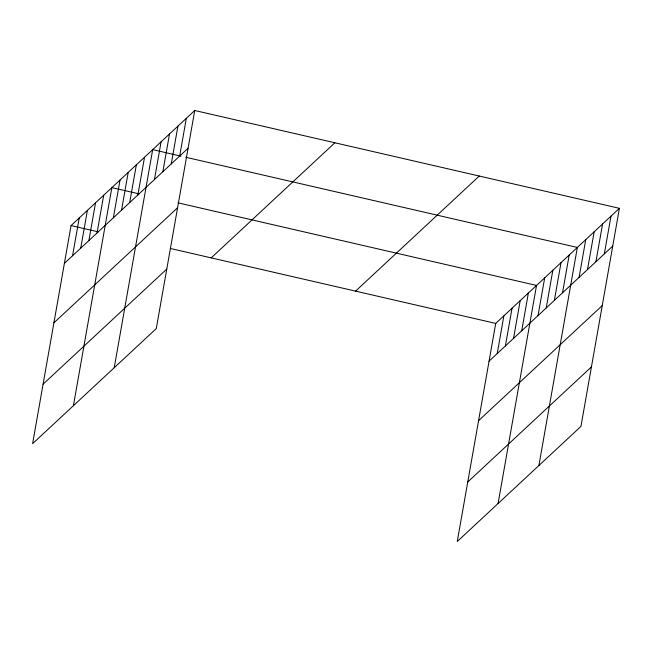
<?xml version="1.0" encoding="UTF-8"?>
<svg xmlns="http://www.w3.org/2000/svg" width="652" height="652" viewBox="0 0 652 652"><rect width="100%" height="100%" fill="white"/><g stroke="black" fill="none" stroke-linecap="round" stroke-linejoin="round"><path stroke-width="0.98" d="M194.736 110.498L71.052 225.592L32.6 443.678L156.284 328.584L194.736 110.498L619.4 208.322L580.948 426.408L457.264 541.502L495.716 323.416L619.4 208.322M72.559 255.747L79.218 217.996M80.726 248.151L87.384 210.4M88.884 240.555L95.542 202.805M97.05 232.96L103.709 195.209M73.415 405.699L111.867 187.613L139.12 193.888M113.375 217.768L120.033 180.017M121.541 210.172L128.2 172.421M129.699 202.576L136.358 164.826M137.865 194.981L144.524 157.23M114.23 367.72L152.69 149.626L180.906 156.13M154.442 179.561L161.093 141.802M162.853 171.729L169.504 133.978M171.264 163.905L177.915 126.154M179.675 156.081L186.325 118.322M497.223 353.571L503.882 315.821M505.381 345.976L512.04 308.217M513.548 338.38L520.206 300.621M521.714 330.784L528.373 293.025M498.079 503.523L536.531 285.429L178.045 202.853M538.039 315.592L544.697 277.833M546.205 307.997L552.855 270.238M554.363 300.401L561.022 262.642M562.529 292.805L569.188 255.046M538.894 465.536L577.346 247.45L185.771 157.254M579.098 277.377L585.757 239.626M587.509 269.553L594.168 231.794M595.92 261.729L602.578 223.97M604.331 253.897L610.989 216.146M64.401 263.343L188.078 148.249M53.904 322.854L177.588 207.76M43.097 384.175L166.773 269.08M211.191 257.874L334.875 142.78M355.576 291.134L479.261 176.04M489.057 361.167L612.741 246.073M478.568 420.679L602.252 305.584M467.753 481.991L591.437 366.897M71.052 225.592L98.305 231.867M170.319 248.461L495.716 323.416"/></g></svg>
